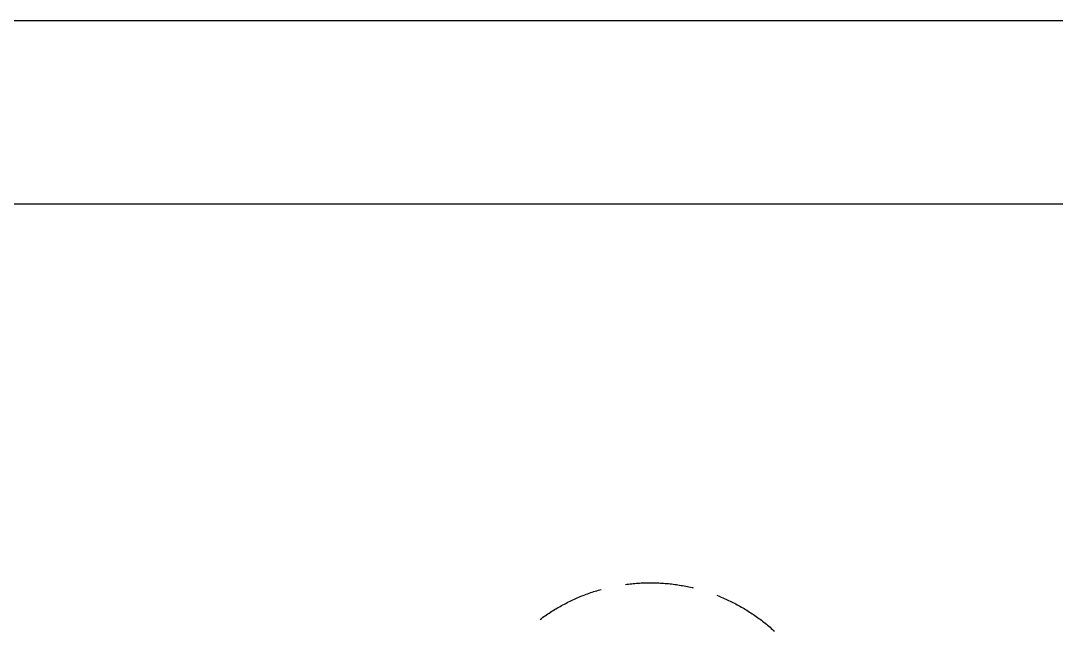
# Model space of a CAD drawing. Header units: millimetres. Extents: x 183 to 663, y -184 to 161.
# Drawn here: x 411.12 to 427.79, y -167.33 to -157.5 of the extents above; entities that cross this region are included whole.
import ezdxf

# ---------------------------------------------------------------- set-up
doc = ezdxf.new("R2010")
doc.units = ezdxf.units.MM
doc.layers.add('User.3', color=254, linetype='CONTINUOUS', true_color=0xb4dbd2)
doc.layers.add('User.4', color=57, linetype='CONTINUOUS', true_color=0x484848)

msp = doc.modelspace()

# ---------------------------------------------------------------- linework, layer by layer
at = {"layer": 'User.3', "linetype": 'CONTINUOUS'}
for p, q in [((435.75, -157.5), (293.5, -157.5)), ((305.75, -160.45), (435.75, -160.45)), ((420.366237, -166.685491), (420.390831, -166.677886)), ((420.390831, -166.677886), (420.415491, -166.670496)), ((420.415491, -166.670496), (420.440215, -166.663321)), ((420.440215, -166.663321), (420.458279, -166.658226)), ((420.849691, -166.577287), (420.875212, -166.573905)), ((420.875212, -166.573905), (420.900761, -166.570746)), ((420.900761, -166.570746), (420.926336, -166.567809)), ((420.926336, -166.567809), (420.951936, -166.565097)), ((420.951936, -166.565097), (420.977559, -166.562607)), ((420.977559, -166.562607), (421.003203, -166.560342)), ((421.003203, -166.560342), (421.028865, -166.5583)), ((421.028865, -166.5583), (421.054545, -166.556482)), ((421.054545, -166.556482), (421.080239, -166.554889)), ((421.080239, -166.554889), (421.105946, -166.553519)), ((421.105946, -166.553519), (421.131664, -166.552374)), ((421.131664, -166.552374), (421.157391, -166.551454)), ((421.157391, -166.551454), (421.183125, -166.550758)), ((421.183125, -166.550758), (421.208864, -166.550287)), ((421.208864, -166.550287), (421.234607, -166.55004)), ((421.234607, -166.55004), (421.26035, -166.550018)), ((421.26035, -166.550018), (421.286093, -166.550221)), ((421.286093, -166.550221), (421.311833, -166.550648)), ((421.311833, -166.550648), (421.337568, -166.5513)), ((421.337568, -166.5513), (421.363297, -166.552176)), ((421.363297, -166.552176), (421.389017, -166.553277)), ((421.389017, -166.553277), (421.414726, -166.554603)), ((421.414726, -166.554603), (421.440423, -166.556152)), ((421.440423, -166.556152), (421.466105, -166.557926)), ((421.466105, -166.557926), (421.491771, -166.559924)), ((421.491771, -166.559924), (421.517419, -166.562146)), ((421.517419, -166.562146), (421.543046, -166.564591)), ((421.543046, -166.564591), (421.568651, -166.56726)), ((421.568651, -166.56726), (421.594231, -166.570153)), ((421.594231, -166.570153), (421.619785, -166.573268)), ((421.619785, -166.573268), (421.645312, -166.576607)), ((421.645312, -166.576607), (421.670808, -166.580168)), ((421.670808, -166.580168), (421.696272, -166.583951)), ((421.696272, -166.583951), (421.721702, -166.587956)), ((421.721702, -166.587956), (421.747096, -166.592184)), ((421.747096, -166.592184), (421.772452, -166.596632)), ((421.772452, -166.596632), (421.797768, -166.601302)), ((421.797768, -166.601302), (421.823043, -166.606193)), ((421.823043, -166.606193), (421.848274, -166.611303)), ((421.848274, -166.611303), (421.87346, -166.616634)), ((421.87346, -166.616634), (421.898598, -166.622185)), ((421.898598, -166.622185), (421.923686, -166.627954)), ((421.923686, -166.627954), (421.941945, -166.632299)), ((419.936831, -166.858393), (419.959933, -166.847034)), ((419.959933, -166.847034), (419.983134, -166.835877)), ((419.983134, -166.835877), (420.00643, -166.824923)), ((420.00643, -166.824923), (420.029822, -166.814173)), ((420.029822, -166.814173), (420.053306, -166.803628)), ((420.053306, -166.803628), (420.076882, -166.793287)), ((420.076882, -166.793287), (420.100547, -166.783153)), ((420.100547, -166.783153), (420.124299, -166.773226)), ((420.124299, -166.773226), (420.148137, -166.763506)), ((420.148137, -166.763506), (420.172059, -166.753995)), ((420.172059, -166.753995), (420.196064, -166.744693)), ((420.196064, -166.744693), (420.220148, -166.7356)), ((420.220148, -166.7356), (420.244311, -166.726719)), ((420.244311, -166.726719), (420.26855, -166.718048)), ((420.26855, -166.718048), (420.292864, -166.709589)), ((420.292864, -166.709589), (420.317251, -166.701343)), ((420.317251, -166.701343), (420.34171, -166.69331)), ((420.34171, -166.69331), (420.366237, -166.685491)), ((422.323245, -166.752156), (422.347183, -166.761626)), ((422.347183, -166.761626), (422.371038, -166.771305)), ((422.371038, -166.771305), (422.394807, -166.781192)), ((422.394807, -166.781192), (422.418489, -166.791286)), ((422.418489, -166.791286), (422.442082, -166.801586)), ((422.442082, -166.801586), (422.465585, -166.812091)), ((422.465585, -166.812091), (422.488995, -166.822801)), ((422.488995, -166.822801), (422.51231, -166.833715)), ((422.51231, -166.833715), (422.535529, -166.844833)), ((422.535529, -166.844833), (422.558651, -166.856152)), ((419.646234, -167.024029), (419.667902, -167.010127)), ((419.667902, -167.010127), (419.68969, -166.996416)), ((419.68969, -166.996416), (419.711597, -166.982895)), ((419.711597, -166.982895), (419.733621, -166.969566)), ((419.733621, -166.969566), (419.755761, -166.95643)), ((419.755761, -166.95643), (419.778014, -166.943487)), ((419.778014, -166.943487), (419.80038, -166.930739)), ((419.80038, -166.930739), (419.822856, -166.918187)), ((419.822856, -166.918187), (419.84544, -166.905831)), ((419.84544, -166.905831), (419.868132, -166.893673)), ((419.868132, -166.893673), (419.890929, -166.881713)), ((419.890929, -166.881713), (419.913829, -166.869953)), ((419.913829, -166.869953), (419.936831, -166.858393)), ((422.558651, -166.856152), (422.581673, -166.867673)), ((422.581673, -166.867673), (422.604593, -166.879394)), ((422.604593, -166.879394), (422.62741, -166.891314)), ((422.62741, -166.891314), (422.650123, -166.903434)), ((422.650123, -166.903434), (422.672728, -166.915751)), ((422.672728, -166.915751), (422.695226, -166.928265)), ((422.695226, -166.928265), (422.717613, -166.940974)), ((422.717613, -166.940974), (422.739889, -166.953879)), ((422.739889, -166.953879), (422.762051, -166.966978)), ((422.762051, -166.966978), (422.784098, -166.980269)), ((422.784098, -166.980269), (422.806028, -166.993752)), ((422.806028, -166.993752), (422.827839, -167.007426)), ((422.827839, -167.007426), (422.849531, -167.02129)), ((419.477426, -167.141933), (419.498071, -167.126554)), ((419.498071, -167.126554), (419.51885, -167.111356)), ((419.51885, -167.111356), (419.53976, -167.09634)), ((419.53976, -167.09634), (419.560801, -167.081507)), ((419.560801, -167.081507), (419.58197, -167.066859)), ((419.58197, -167.066859), (419.603267, -167.052395)), ((419.603267, -167.052395), (419.624688, -167.038118)), ((419.624688, -167.038118), (419.646234, -167.024029)), ((422.849531, -167.02129), (422.8711, -167.035343)), ((422.8711, -167.035343), (422.892547, -167.049584)), ((422.892547, -167.049584), (422.913868, -167.064011)), ((422.913868, -167.064011), (422.935062, -167.078623)), ((422.935062, -167.078623), (422.956128, -167.09342)), ((422.956128, -167.09342), (422.977064, -167.1084)), ((422.977064, -167.1084), (422.997869, -167.123563)), ((422.997869, -167.123563), (423.01854, -167.138906)), ((423.01854, -167.138906), (423.039077, -167.154429)), ((423.039077, -167.154429), (423.059478, -167.170131)), ((423.059478, -167.170131), (423.079741, -167.18601)), ((423.079741, -167.18601), (423.099864, -167.202066)), ((423.099864, -167.202066), (423.119847, -167.218296)), ((423.119847, -167.218296), (423.139687, -167.2347)), ((423.139687, -167.2347), (423.159383, -167.251277)), ((423.159383, -167.251277), (423.178934, -167.268025)), ((423.178934, -167.268025), (423.198338, -167.284943)), ((423.198338, -167.284943), (423.217594, -167.302029)), ((423.217594, -167.302029), (423.236699, -167.319283)), ((423.236699, -167.319283), (423.250533, -167.331967))]:
    msp.add_line(p, q, dxfattribs=at)
at = {"layer": 'User.4', "linetype": 'CONTINUOUS'}
for p, q in [((420.366237, -166.685491), (420.390831, -166.677886)), ((420.390831, -166.677886), (420.415491, -166.670496)), ((420.415491, -166.670496), (420.440215, -166.663321)), ((420.440215, -166.663321), (420.458279, -166.658226)), ((420.849691, -166.577287), (420.875212, -166.573905)), ((420.875212, -166.573905), (420.900761, -166.570746)), ((420.900761, -166.570746), (420.926336, -166.567809)), ((420.926336, -166.567809), (420.951936, -166.565097)), ((420.951936, -166.565097), (420.977559, -166.562607)), ((420.977559, -166.562607), (421.003203, -166.560342)), ((421.003203, -166.560342), (421.028865, -166.5583)), ((421.028865, -166.5583), (421.054545, -166.556482)), ((421.054545, -166.556482), (421.080239, -166.554889)), ((421.080239, -166.554889), (421.105946, -166.553519)), ((421.105946, -166.553519), (421.131664, -166.552374)), ((421.131664, -166.552374), (421.157391, -166.551454)), ((421.157391, -166.551454), (421.183125, -166.550758)), ((421.183125, -166.550758), (421.208864, -166.550287)), ((421.208864, -166.550287), (421.234607, -166.55004)), ((421.234607, -166.55004), (421.26035, -166.550018)), ((421.26035, -166.550018), (421.286093, -166.550221)), ((421.286093, -166.550221), (421.311833, -166.550648)), ((421.311833, -166.550648), (421.337568, -166.5513)), ((421.337568, -166.5513), (421.363297, -166.552176)), ((421.363297, -166.552176), (421.389017, -166.553277)), ((421.389017, -166.553277), (421.414726, -166.554603)), ((421.414726, -166.554603), (421.440423, -166.556152)), ((421.440423, -166.556152), (421.466105, -166.557926)), ((421.466105, -166.557926), (421.491771, -166.559924)), ((421.491771, -166.559924), (421.517419, -166.562146)), ((421.517419, -166.562146), (421.543046, -166.564591)), ((421.543046, -166.564591), (421.568651, -166.56726)), ((421.568651, -166.56726), (421.594231, -166.570153)), ((421.594231, -166.570153), (421.619785, -166.573268)), ((421.619785, -166.573268), (421.645312, -166.576607)), ((421.645312, -166.576607), (421.670808, -166.580168)), ((421.670808, -166.580168), (421.696272, -166.583951)), ((421.696272, -166.583951), (421.721702, -166.587956)), ((421.721702, -166.587956), (421.747096, -166.592184)), ((421.747096, -166.592184), (421.772452, -166.596632)), ((421.772452, -166.596632), (421.797768, -166.601302)), ((421.797768, -166.601302), (421.823043, -166.606193)), ((421.823043, -166.606193), (421.848274, -166.611303)), ((421.848274, -166.611303), (421.87346, -166.616634)), ((421.87346, -166.616634), (421.898598, -166.622185)), ((421.898598, -166.622185), (421.923686, -166.627954)), ((421.923686, -166.627954), (421.941945, -166.632299)), ((419.936831, -166.858393), (419.959933, -166.847034)), ((419.959933, -166.847034), (419.983134, -166.835877)), ((419.983134, -166.835877), (420.00643, -166.824923)), ((420.00643, -166.824923), (420.029822, -166.814173)), ((420.029822, -166.814173), (420.053306, -166.803628)), ((420.053306, -166.803628), (420.076882, -166.793287)), ((420.076882, -166.793287), (420.100547, -166.783153)), ((420.100547, -166.783153), (420.124299, -166.773226)), ((420.124299, -166.773226), (420.148137, -166.763506)), ((420.148137, -166.763506), (420.172059, -166.753995)), ((420.172059, -166.753995), (420.196064, -166.744693)), ((420.196064, -166.744693), (420.220148, -166.7356)), ((420.220148, -166.7356), (420.244311, -166.726719)), ((420.244311, -166.726719), (420.26855, -166.718048)), ((420.26855, -166.718048), (420.292864, -166.709589)), ((420.292864, -166.709589), (420.317251, -166.701343)), ((420.317251, -166.701343), (420.34171, -166.69331)), ((420.34171, -166.69331), (420.366237, -166.685491)), ((422.323245, -166.752156), (422.347183, -166.761626)), ((422.347183, -166.761626), (422.371038, -166.771305)), ((422.371038, -166.771305), (422.394807, -166.781192)), ((422.394807, -166.781192), (422.418489, -166.791286)), ((422.418489, -166.791286), (422.442082, -166.801586)), ((422.442082, -166.801586), (422.465585, -166.812091)), ((422.465585, -166.812091), (422.488995, -166.822801)), ((422.488995, -166.822801), (422.51231, -166.833715)), ((422.51231, -166.833715), (422.535529, -166.844833)), ((422.535529, -166.844833), (422.558651, -166.856152)), ((419.646234, -167.024029), (419.667902, -167.010127)), ((419.667902, -167.010127), (419.68969, -166.996416)), ((419.68969, -166.996416), (419.711597, -166.982895)), ((419.711597, -166.982895), (419.733621, -166.969566)), ((419.733621, -166.969566), (419.755761, -166.95643)), ((419.755761, -166.95643), (419.778014, -166.943487)), ((419.778014, -166.943487), (419.80038, -166.930739)), ((419.80038, -166.930739), (419.822856, -166.918187)), ((419.822856, -166.918187), (419.84544, -166.905831)), ((419.84544, -166.905831), (419.868132, -166.893673)), ((419.868132, -166.893673), (419.890929, -166.881713)), ((419.890929, -166.881713), (419.913829, -166.869953)), ((419.913829, -166.869953), (419.936831, -166.858393)), ((422.558651, -166.856152), (422.581673, -166.867673)), ((422.581673, -166.867673), (422.604593, -166.879394)), ((422.604593, -166.879394), (422.62741, -166.891314)), ((422.62741, -166.891314), (422.650123, -166.903434)), ((422.650123, -166.903434), (422.672728, -166.915751)), ((422.672728, -166.915751), (422.695226, -166.928265)), ((422.695226, -166.928265), (422.717613, -166.940974)), ((422.717613, -166.940974), (422.739889, -166.953879)), ((422.739889, -166.953879), (422.762051, -166.966978)), ((422.762051, -166.966978), (422.784098, -166.980269)), ((422.784098, -166.980269), (422.806028, -166.993752)), ((422.806028, -166.993752), (422.827839, -167.007426)), ((422.827839, -167.007426), (422.849531, -167.02129)), ((419.477426, -167.141933), (419.498071, -167.126554)), ((419.498071, -167.126554), (419.51885, -167.111356)), ((419.51885, -167.111356), (419.53976, -167.09634)), ((419.53976, -167.09634), (419.560801, -167.081507)), ((419.560801, -167.081507), (419.58197, -167.066859)), ((419.58197, -167.066859), (419.603267, -167.052395)), ((419.603267, -167.052395), (419.624688, -167.038118)), ((419.624688, -167.038118), (419.646234, -167.024029)), ((422.849531, -167.02129), (422.8711, -167.035343)), ((422.8711, -167.035343), (422.892547, -167.049584)), ((422.892547, -167.049584), (422.913868, -167.064011)), ((422.913868, -167.064011), (422.935062, -167.078623)), ((422.935062, -167.078623), (422.956128, -167.09342)), ((422.956128, -167.09342), (422.977064, -167.1084)), ((422.977064, -167.1084), (422.997869, -167.123563)), ((422.997869, -167.123563), (423.01854, -167.138906)), ((423.01854, -167.138906), (423.039077, -167.154429)), ((423.039077, -167.154429), (423.059478, -167.170131)), ((423.059478, -167.170131), (423.079741, -167.18601)), ((423.079741, -167.18601), (423.099864, -167.202066)), ((423.099864, -167.202066), (423.119847, -167.218296)), ((423.119847, -167.218296), (423.139687, -167.2347)), ((423.139687, -167.2347), (423.159383, -167.251277)), ((423.159383, -167.251277), (423.178934, -167.268025)), ((423.178934, -167.268025), (423.198338, -167.284943)), ((423.198338, -167.284943), (423.217594, -167.302029)), ((423.217594, -167.302029), (423.236699, -167.319283)), ((423.236699, -167.319283), (423.250533, -167.331967))]:
    msp.add_line(p, q, dxfattribs=at)

doc.saveas('drawing.dxf')
